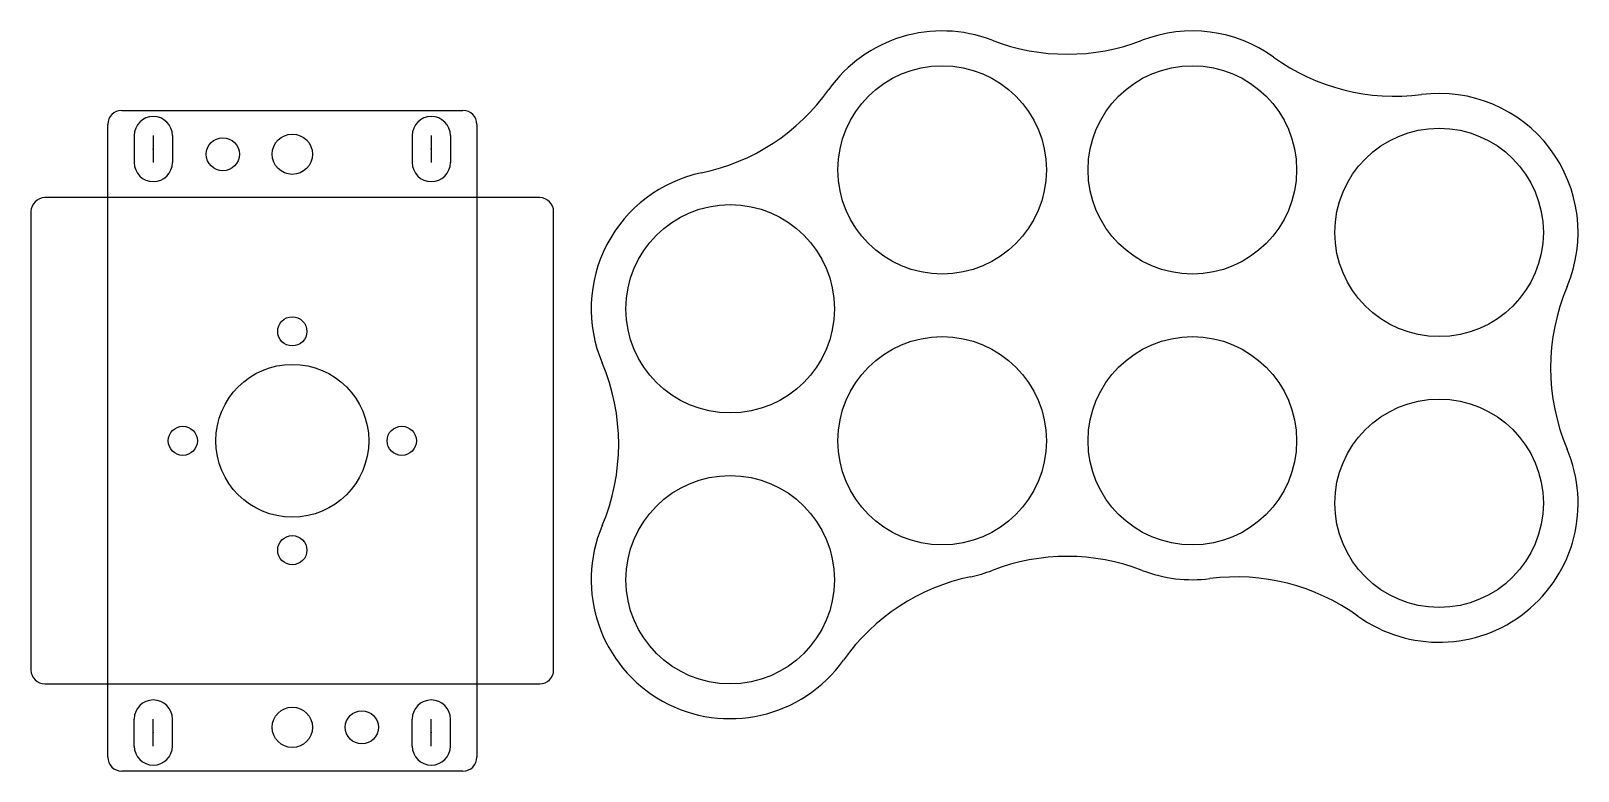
# Model space of a CAD drawing. Header units: millimetres. Extents: x -122 to 101, y 38 to 145.
import ezdxf

# ---------------------------------------------------------------- set-up
doc = ezdxf.new("R2010")
doc.units = ezdxf.units.MM
doc.header["$PDSIZE"] = -1
doc.linetypes.add('CENTERX2', pattern=[20.32, 12.7, -2.54, 2.54, -2.54])

msp = doc.modelspace()

# ---------------------------------------------------------------- linework, layer by layer
at = {"color": 7, "linetype": 'Continuous'}
for p, q in [((-108.59, 133.59), (-84.04, 133.59)), ((-84.04, 133.59), (-59.49, 133.59)), ((-110.59, 40.49), (-110.59, 131.59)), ((-57.49, 131.59), (-57.49, 40.49)), ((-106.79, 129.98), (-106.79, 126.1)), ((-101.29, 129.98), (-101.29, 126.1)), ((-66.79, 129.98), (-66.79, 126.1)), ((-61.29, 129.98), (-61.29, 126.1)), ((-48.44, 121.04), (-119.64, 121.04)), ((-121.64, 119.04), (-121.64, 53.04)), ((-46.44, 86.04), (-46.44, 119.04)), ((-46.44, 53.04), (-46.44, 86.04)), ((-119.64, 51.04), (-48.44, 51.04)), ((-106.79, 42.1), (-106.79, 45.98)), ((-101.29, 42.1), (-101.29, 45.98)), ((-66.79, 42.1), (-66.79, 45.98)), ((-61.29, 42.1), (-61.29, 45.98)), ((-59.49, 38.49), (-108.59, 38.49))]:
    msp.add_line(p, q, dxfattribs=at)
at = {"color": 7, "linetype": 'CENTERX2'}
for p, q in [((-104.04, 129.98), (-104.04, 126.1)), ((-64.04, 129.98), (-64.04, 126.1)), ((-104.04, 42.1), (-104.04, 45.98)), ((-64.04, 42.1), (-64.04, 45.98))]:
    msp.add_line(p, q, dxfattribs=at)
at = {"color": 7, "linetype": 'Continuous'}
for centre, radius in [((9.46, 125.04), 15), ((45.46, 125.04), 15), ((-94.04, 127.29), 2.38), ((-84.04, 127.29), 2.9), ((80.96, 116.04), 15), ((-21.04, 105.04), 15), ((-84.04, 101.79), 2.1), ((9.46, 86.04), 15), ((45.46, 86.04), 15), ((-84.04, 86.04), 11), ((-84.04, 86.04), 11), ((-84.04, 86.04), 11), ((80.96, 77.04), 15), ((-99.79, 86.04), 2.1), ((-68.29, 86.04), 2.1), ((-21.04, 66.04), 15), ((-84.04, 70.29), 2.1), ((-84.04, 44.79), 2.9), ((-74.04, 44.79), 2.38)]:
    msp.add_circle(centre, radius, dxfattribs=at)
for centre, radius, start, end in [((9.46, 125.04), 20, 68.8998, 144.6451), ((45.46, 125.04), 20, 54.2907, 111.1002), ((27.46, 171.69), 30, 248.8998, 291.1002), ((74.64, 165.64), 30, 234.2907, 277.2574), ((-31.32, 153.97), 30, 281.8636, 324.6451), ((80.96, 116.04), 20, 337.0455, 97.2574), ((-108.59, 131.59), 2, 90, 180), ((-59.49, 131.59), 2, 0, 90), ((-104.04, 129.98), 2.75, 0, 180), ((-64.04, 129.98), 2.75, 0, 180), ((-104.04, 126.1), 2.75, 180, 0), ((-64.04, 126.1), 2.75, 180, 0), ((-21.04, 105.04), 20, 101.8636, 202.9545), ((-119.64, 119.04), 2, 90, 180), ((-48.44, 119.04), 2, 0, 90), ((127, 96.54), 30, 157.0455, 202.9545), ((-67.08, 85.54), 30, 337.0455, 22.9545), ((80.96, 77.04), 20, 234.2907, 22.9545), ((-21.04, 66.04), 20, 157.0455, 324.6451), ((27.46, 39.39), 30, 68.8998, 111.1002), ((9.46, 86.04), 20, 281.8636, 291.1002), ((45.46, 86.04), 20, 248.8998, 277.2574), ((19.74, 37.11), 30, 101.8636, 144.6451), ((51.77, 36.44), 30, 54.2907, 97.2574), ((-119.64, 53.04), 2, 180, 270), ((-48.44, 53.04), 2, 270, 0), ((-104.04, 45.98), 2.75, 0, 180), ((-64.04, 45.98), 2.75, 0, 180), ((-108.59, 40.49), 2, 180, 270), ((-104.04, 42.1), 2.75, 180, 0), ((-64.04, 42.1), 2.75, 180, 0), ((-59.49, 40.49), 2, 270, 0)]:
    msp.add_arc(centre, radius, start, end, dxfattribs=at)
for p in [(-104.04, 128.04), (-64.04, 128.04), (-104.04, 44.04), (-64.04, 44.04)]:
    msp.add_point(p, dxfattribs=at)

doc.saveas('drawing.dxf')
